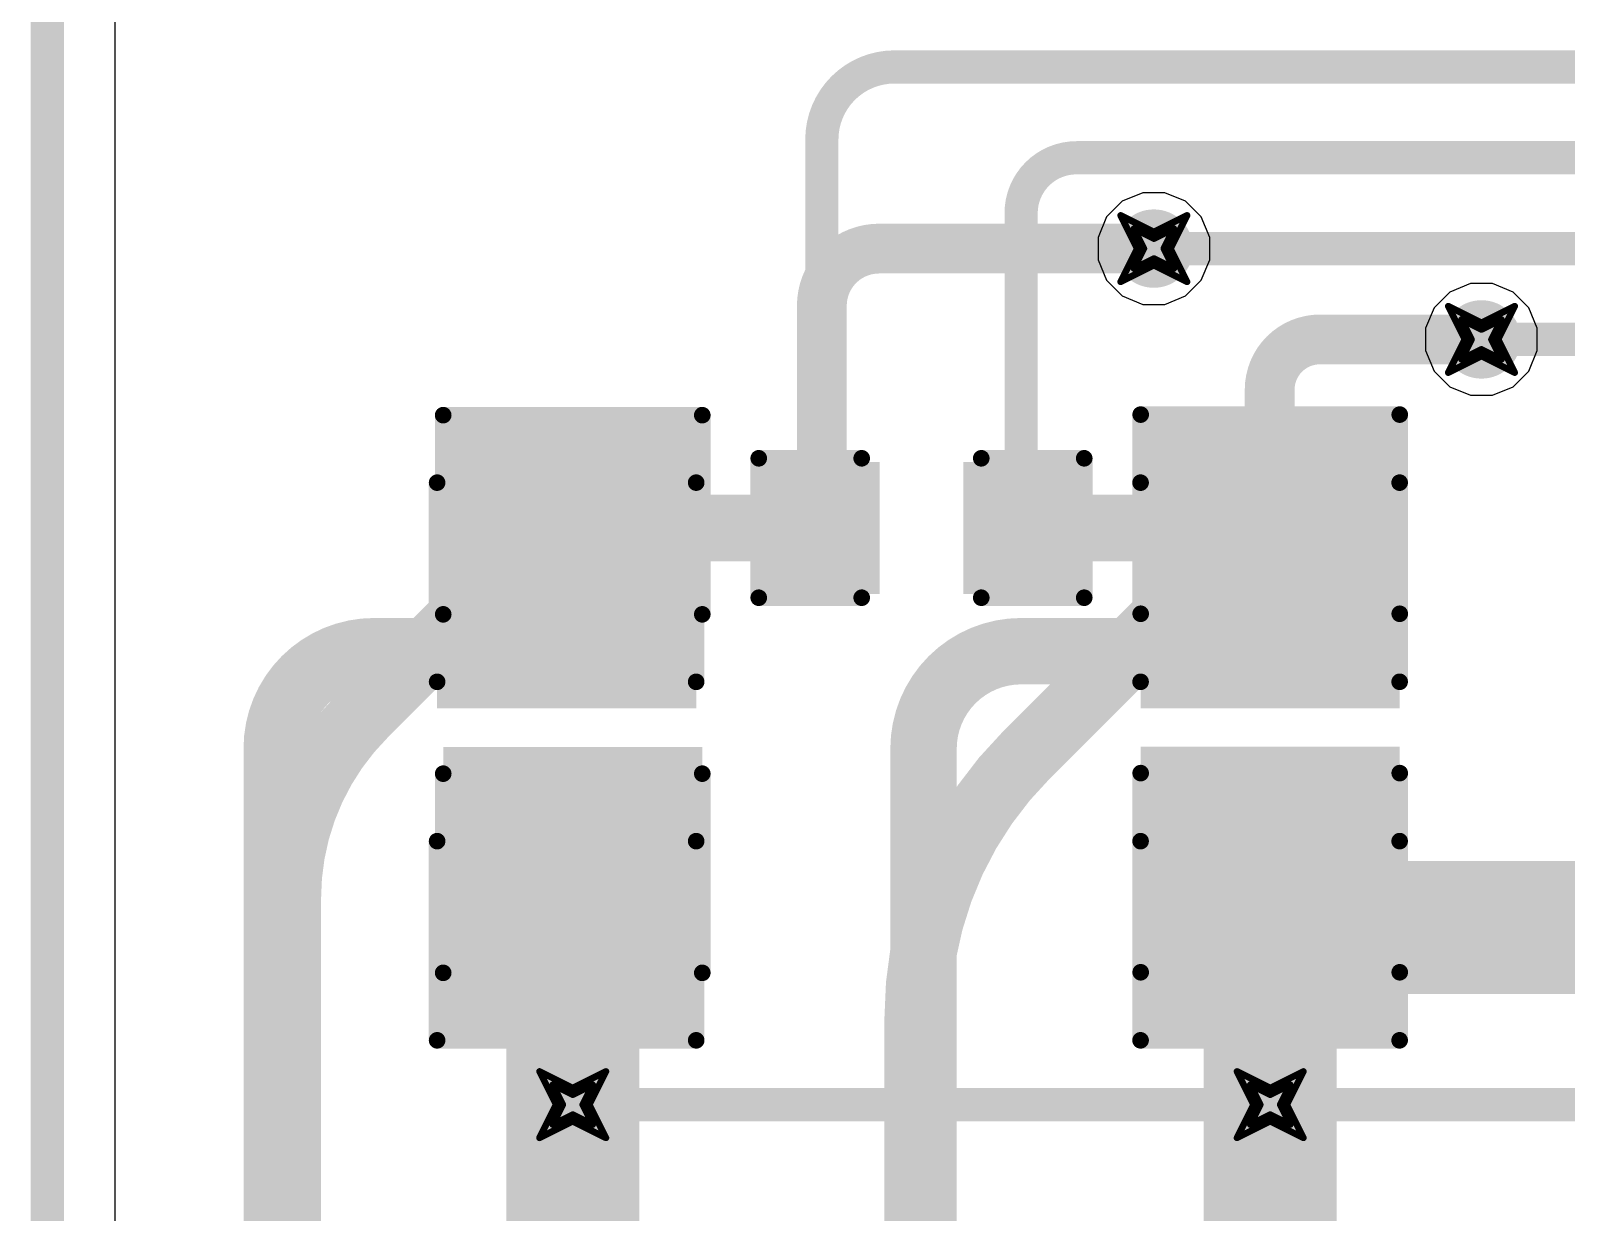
# Model space of a CAD drawing. Header units: inches. Extents: x -2 to 5376, y -4 to 5426.
# Drawn here: x -1.7 to 10.05, y 33.72 to 42.76 of the extents above; entities that cross this region are included whole.
import ezdxf

# ---------------------------------------------------------------- set-up
doc = ezdxf.new("R2010")
doc.units = ezdxf.units.IN
for name, color, linetype in [('Board Outline', 216, 'Continuous'), ('Bottom Layer', 5, 'Continuous'), ('Bottom Overlay', 54, 'Continuous'), ('Bottom Paste', 16, 'Continuous'), ('Bottom Solder', 6, 'Continuous'), ('Drill Drawing', 1, 'Continuous'), ('Layer 1', 16, 'Continuous'), ('Layer 2', 76, 'Continuous'), ('Top Layer', 1, 'Continuous'), ('Top Overlay', 2, 'Continuous'), ('Top Paste', 8, 'Continuous'), ('Top Solder', 216, 'Continuous'), ('Via Holes', 16, 'Continuous')]:
    doc.layers.add(name, color=color, linetype=linetype)

# ---------------------------------------------------------------- blocks, each defined once
blk = doc.blocks.new('C___1206_316')
at = {"layer": 'Top Layer'}
for points in [[(-2.03199746, 0.889), (-0.50799746, 0.889), (-0.50799746, -0.889), (-2.03199746, -0.889)], [(0.50799746, 0.889), (2.03199746, 0.889), (2.03199746, -0.889), (0.50799746, -0.889)]]:
    blk.add_hatch(color=1, dxfattribs=at).paths.add_polyline_path(points)
at = {"layer": 'Top Paste'}
for points in [[(-2.03199746, 0.889), (-0.50799746, 0.889), (-0.50799746, -0.889), (-2.03199746, -0.889)], [(0.50799746, 0.889), (2.03199746, 0.889), (2.03199746, -0.889), (0.50799746, -0.889)]]:
    blk.add_hatch(color=8, dxfattribs=at).paths.add_polyline_path(points)
at = {"layer": 'Top Solder'}
for points in [[(-2.13359746, 0.9905999999999999), (-0.40639746, 0.9905999999999999), (-0.40639746, -0.9905999999999999), (-2.13359746, -0.9905999999999999)], [(0.40639746, 0.9905999999999999), (2.13359746, 0.9905999999999999), (2.13359746, -0.9905999999999999), (0.40639746, -0.9905999999999999)]]:
    blk.add_hatch(color=216, dxfattribs=at).paths.add_polyline_path(points)
at = {"layer": 'Top Overlay', "const_width": 0.127}
for points in [[(-2.1336, 0.9905999999999999), (-2.1336, -0.9905999999999999)], [(-2.1336, 0.9905999999999999), (-0.6096, 0.9905999999999999)], [(0.6096, 0.9905999999999999), (2.1336, 0.9905999999999999)], [(2.1336, 0.9905999999999999), (2.1336, -0.9905999999999999)], [(-2.1336, -0.9905999999999999), (-0.6096, -0.9905999999999999)], [(0.6096, -0.9905999999999999), (2.1336, -0.9905999999999999)]]:
    blk.add_lwpolyline(points, dxfattribs=at)
at = {"layer": 'Top Overlay', "const_width": 0.0635}
for points in [[(-2.16535, 0.9905999999999999, 1), (-2.10185, 0.9905999999999999, 1)], [(-2.16535, 0.9905999999999999, 1), (-2.10185, 0.9905999999999999, 1)], [(-0.64135, 0.9905999999999999, 1), (-0.57785, 0.9905999999999999, 1)], [(0.57785, 0.9905999999999999, 1), (0.64135, 0.9905999999999999, 1)], [(2.10185, 0.9905999999999999, 1), (2.16535, 0.9905999999999999, 1)], [(2.10185, 0.9905999999999999, 1), (2.16535, 0.9905999999999999, 1)], [(-2.16535, -0.9905999999999999, 1), (-2.10185, -0.9905999999999999, 1)], [(-2.16535, -0.9905999999999999, 1), (-2.10185, -0.9905999999999999, 1)], [(-0.64135, -0.9905999999999999, 1), (-0.57785, -0.9905999999999999, 1)], [(0.57785, -0.9905999999999999, 1), (0.64135, -0.9905999999999999, 1)], [(2.10185, -0.9905999999999999, 1), (2.16535, -0.9905999999999999, 1)], [(2.10185, -0.9905999999999999, 1), (2.16535, -0.9905999999999999, 1)]]:
    blk.add_lwpolyline(points, format="xyb", close=True, dxfattribs=at)
blk = doc.blocks.new('C___1206_317')
at = {"layer": 'Top Layer'}
for points in [[(-2.03200254, 0.889), (-0.50800254, 0.889), (-0.50800254, -0.889), (-2.03200254, -0.889)], [(0.50799746, 0.889), (2.03199746, 0.889), (2.03199746, -0.889), (0.50799746, -0.889)]]:
    blk.add_hatch(color=1, dxfattribs=at).paths.add_polyline_path(points)
at = {"layer": 'Top Paste'}
for points in [[(-2.03200254, 0.889), (-0.50800254, 0.889), (-0.50800254, -0.889), (-2.03200254, -0.889)], [(0.50799746, 0.889), (2.03199746, 0.889), (2.03199746, -0.889), (0.50799746, -0.889)]]:
    blk.add_hatch(color=8, dxfattribs=at).paths.add_polyline_path(points)
at = {"layer": 'Top Solder'}
for points in [[(-2.13360254, 0.9905999999999999), (-0.40640254, 0.9905999999999999), (-0.40640254, -0.9905999999999999), (-2.13360254, -0.9905999999999999)], [(0.40639746, 0.9905999999999999), (2.13359746, 0.9905999999999999), (2.13359746, -0.9905999999999999), (0.40639746, -0.9905999999999999)]]:
    blk.add_hatch(color=216, dxfattribs=at).paths.add_polyline_path(points)
at = {"layer": 'Top Overlay', "const_width": 0.127}
for points in [[(-0.6096050799999999, 0.9906050799999999), (-2.1336, 0.99060254)], [(-2.1336, 0.99060254), (-2.1336, -0.9906050799999999)], [(2.13359746, 0.9906050799999999), (0.60959746, 0.99060254)], [(2.13359746, 0.9906050799999999), (2.13359746, -0.99060254)], [(-0.6096050799999999, -0.99060254), (-2.1336, -0.9906050799999999)], [(0.60959746, -0.99060254), (2.13359746, -0.99060254)]]:
    blk.add_lwpolyline(points, dxfattribs=at)
at = {"layer": 'Top Overlay', "const_width": 0.0635}
for points in [[(-2.16535, 0.99060254, 1), (-2.10185, 0.99060254, 1)], [(-2.16535, 0.99060254, 1), (-2.10185, 0.99060254, 1)], [(-0.64135508, 0.9906050799999999, 1), (-0.57785508, 0.9906050799999999, 1)], [(0.57784746, 0.99060254, 1), (0.64134746, 0.99060254, 1)], [(2.10184746, 0.9906050799999999, 1), (2.16534746, 0.9906050799999999, 1)], [(2.10184746, 0.9906050799999999, 1), (2.16534746, 0.9906050799999999, 1)], [(-2.16535, -0.9906050799999999, 1), (-2.10185, -0.9906050799999999, 1)], [(-2.16535, -0.9906050799999999, 1), (-2.10185, -0.9906050799999999, 1)], [(-0.64135508, -0.99060254, 1), (-0.57785508, -0.99060254, 1)], [(0.57784746, -0.99060254, 1), (0.64134746, -0.99060254, 1)], [(2.10184746, -0.99060254, 1), (2.16534746, -0.99060254, 1)], [(2.10184746, -0.99060254, 1), (2.16534746, -0.99060254, 1)]]:
    blk.add_lwpolyline(points, format="xyb", close=True, dxfattribs=at)
blk = doc.blocks.new('C___0603_318')
at = {"layer": 'Top Layer'}
for points in [[(-0.3809999999999999, 0.4445), (-0.3809999999999999, -0.4445), (-1.143, -0.4445), (-1.143, 0.4445)], [(1.143, 0.4445), (1.143, -0.4445), (0.3809999999999999, -0.4445), (0.3809999999999999, 0.4445)]]:
    blk.add_hatch(color=1, dxfattribs=at).paths.add_polyline_path(points)
at = {"layer": 'Top Paste'}
for points in [[(-0.3809999999999999, 0.4445), (-0.3809999999999999, -0.4445), (-1.143, -0.4445), (-1.143, 0.4445)], [(1.143, 0.4445), (1.143, -0.4445), (0.3809999999999999, -0.4445), (0.3809999999999999, 0.4445)]]:
    blk.add_hatch(color=8, dxfattribs=at).paths.add_polyline_path(points)
at = {"layer": 'Top Solder'}
for points in [[(-0.3210001199999999, 0.50449988), (-0.3210001199999999, -0.50449988), (-1.20299988, -0.50449988), (-1.20299988, 0.50449988)], [(1.20299988, 0.50449988), (1.20299988, -0.50449988), (0.3210001199999999, -0.50449988), (0.3210001199999999, 0.50449988)]]:
    blk.add_hatch(color=216, dxfattribs=at).paths.add_polyline_path(points)
at = {"layer": 'Top Overlay', "const_width": 0.127}
for points in [[(-0.45720254, 0.5333974599999999), (-1.24460254, 0.5333974599999999)], [(-1.24460254, 0.5333974599999999), (-1.24460254, -0.53339492)], [(1.2446, 0.5334), (0.4571999999999999, 0.5334)], [(1.2446, 0.5334), (1.2446, -0.5333974599999999)], [(-0.45720254, -0.53339492), (-1.24460254, -0.53339492)], [(1.2446, -0.5333974599999999), (0.4571999999999999, -0.5333974599999999)]]:
    blk.add_lwpolyline(points, dxfattribs=at)
at = {"layer": 'Top Overlay', "const_width": 0.0635}
for points in [[(-1.27635254, 0.5333974599999999, 1), (-1.21285254, 0.5333974599999999, 1)], [(-1.27635254, 0.5333974599999999, 1), (-1.21285254, 0.5333974599999999, 1)], [(-0.4889525399999999, 0.5333974599999999, 1), (-0.42545254, 0.5333974599999999, 1)], [(0.42545, 0.5334, 1), (0.4889499999999999, 0.5334, 1)], [(1.21285, 0.5334, 1), (1.27635, 0.5334, 1)], [(1.21285, 0.5334, 1), (1.27635, 0.5334, 1)], [(-1.27635254, -0.53339492, 1), (-1.21285254, -0.53339492, 1)], [(-1.27635254, -0.53339492, 1), (-1.21285254, -0.53339492, 1)], [(-0.4889525399999999, -0.53339492, 1), (-0.42545254, -0.53339492, 1)], [(0.42545, -0.5333974599999999, 1), (0.4889499999999999, -0.5333974599999999, 1)], [(1.21285, -0.5333974599999999, 1), (1.27635, -0.5333974599999999, 1)], [(1.21285, -0.5333974599999999, 1), (1.27635, -0.5333974599999999, 1)]]:
    blk.add_lwpolyline(points, format="xyb", close=True, dxfattribs=at)
blk = doc.blocks.new('C___1206_B_319')
at = {"layer": 'Bottom Layer'}
for points in [[(-2.03200254, 0.889), (-0.50800254, 0.889), (-0.50800254, -0.889), (-2.03200254, -0.889)], [(0.50799746, 0.889), (2.03199746, 0.889), (2.03199746, -0.889), (0.50799746, -0.889)]]:
    blk.add_hatch(color=5, dxfattribs=at).paths.add_polyline_path(points)
at = {"layer": 'Bottom Paste'}
for points in [[(-2.03200254, 0.889), (-0.50800254, 0.889), (-0.50800254, -0.889), (-2.03200254, -0.889)], [(0.50799746, 0.889), (2.03199746, 0.889), (2.03199746, -0.889), (0.50799746, -0.889)]]:
    blk.add_hatch(color=16, dxfattribs=at).paths.add_polyline_path(points)
at = {"layer": 'Bottom Solder'}
for points in [[(-2.13360254, 0.9905999999999999), (-0.40640254, 0.9905999999999999), (-0.40640254, -0.9905999999999999), (-2.13360254, -0.9905999999999999)], [(0.40639746, 0.9905999999999999), (2.13359746, 0.9905999999999999), (2.13359746, -0.9905999999999999), (0.40639746, -0.9905999999999999)]]:
    blk.add_hatch(color=6, dxfattribs=at).paths.add_polyline_path(points)
at = {"layer": 'Bottom Overlay', "const_width": 0.127}
for points in [[(-2.1336, 0.99060254), (-0.6096050799999999, 0.99060254)], [(-2.1336, 0.99060254), (-2.1336, -0.99060254)], [(0.60959746, 0.99060254), (2.13359746, 0.9905999999999999)], [(2.13359746, 0.9905999999999999), (2.13359746, -0.9905999999999999)], [(-2.1336, -0.99060254), (-0.6096025399999999, -0.99060254)], [(0.60959746, -0.9905999999999999), (2.13359746, -0.9905999999999999)]]:
    blk.add_lwpolyline(points, dxfattribs=at)
at = {"layer": 'Bottom Overlay', "const_width": 0.0635}
for points in [[(-2.16535, 0.99060254, 1), (-2.10185, 0.99060254, 1)], [(-2.16535, 0.99060254, 1), (-2.10185, 0.99060254, 1)], [(-0.64135508, 0.99060254, 1), (-0.57785508, 0.99060254, 1)], [(0.57784746, 0.99060254, 1), (0.64134746, 0.99060254, 1)], [(2.10184746, 0.9905999999999999, 1), (2.16534746, 0.9905999999999999, 1)], [(2.10184746, 0.9905999999999999, 1), (2.16534746, 0.9905999999999999, 1)], [(-2.16535, -0.99060254, 1), (-2.10185, -0.99060254, 1)], [(-2.16535, -0.99060254, 1), (-2.10185, -0.99060254, 1)], [(-0.64135254, -0.99060254, 1), (-0.57785254, -0.99060254, 1)], [(0.57784746, -0.9905999999999999, 1), (0.64134746, -0.9905999999999999, 1)], [(2.10184746, -0.9905999999999999, 1), (2.16534746, -0.9905999999999999, 1)], [(2.10184746, -0.9905999999999999, 1), (2.16534746, -0.9905999999999999, 1)]]:
    blk.add_lwpolyline(points, format="xyb", close=True, dxfattribs=at)
blk = doc.blocks.new('C___1206_B_320')
at = {"layer": 'Bottom Layer'}
for points in [[(-2.03199746, 0.889), (-0.50799746, 0.889), (-0.50799746, -0.889), (-2.03199746, -0.889)], [(0.50799746, 0.889), (2.03199746, 0.889), (2.03199746, -0.889), (0.50799746, -0.889)]]:
    blk.add_hatch(color=5, dxfattribs=at).paths.add_polyline_path(points)
at = {"layer": 'Bottom Paste'}
for points in [[(-2.03199746, 0.889), (-0.50799746, 0.889), (-0.50799746, -0.889), (-2.03199746, -0.889)], [(0.50799746, 0.889), (2.03199746, 0.889), (2.03199746, -0.889), (0.50799746, -0.889)]]:
    blk.add_hatch(color=16, dxfattribs=at).paths.add_polyline_path(points)
at = {"layer": 'Bottom Solder'}
for points in [[(-2.13359746, 0.9905999999999999), (-0.40639746, 0.9905999999999999), (-0.40639746, -0.9905999999999999), (-2.13359746, -0.9905999999999999)], [(0.40639746, 0.9905999999999999), (2.13359746, 0.9905999999999999), (2.13359746, -0.9905999999999999), (0.40639746, -0.9905999999999999)]]:
    blk.add_hatch(color=6, dxfattribs=at).paths.add_polyline_path(points)
at = {"layer": 'Bottom Overlay', "const_width": 0.127}
for points in [[(-2.13359746, 0.99060254), (-2.13359746, -0.99060254)], [(-2.13359746, 0.99060254), (-0.6096050799999999, 0.99060254)], [(0.60959746, 0.99060254), (2.13359746, 0.99060254)], [(2.13359746, 0.99060254), (2.13359746, -0.99060254)], [(-2.13359746, -0.99060254), (-0.6096050799999999, -0.99060254)], [(0.60959746, -0.99060254), (2.13359746, -0.99060254)]]:
    blk.add_lwpolyline(points, dxfattribs=at)
at = {"layer": 'Bottom Overlay', "const_width": 0.0635}
for points in [[(-2.16534746, 0.99060254, 1), (-2.10184746, 0.99060254, 1)], [(-2.16534746, 0.99060254, 1), (-2.10184746, 0.99060254, 1)], [(-0.64135508, 0.99060254, 1), (-0.57785508, 0.99060254, 1)], [(0.57784746, 0.99060254, 1), (0.64134746, 0.99060254, 1)], [(2.10184746, 0.99060254, 1), (2.16534746, 0.99060254, 1)], [(2.10184746, 0.99060254, 1), (2.16534746, 0.99060254, 1)], [(-2.16534746, -0.99060254, 1), (-2.10184746, -0.99060254, 1)], [(-2.16534746, -0.99060254, 1), (-2.10184746, -0.99060254, 1)], [(-0.64135508, -0.99060254, 1), (-0.57785508, -0.99060254, 1)], [(0.57784746, -0.99060254, 1), (0.64134746, -0.99060254, 1)], [(2.10184746, -0.99060254, 1), (2.16534746, -0.99060254, 1)], [(2.10184746, -0.99060254, 1), (2.16534746, -0.99060254, 1)]]:
    blk.add_lwpolyline(points, format="xyb", close=True, dxfattribs=at)
blk = doc.blocks.new('C___0603_B_321')
at = {"layer": 'Bottom Layer'}
for points in [[(-1.143, -0.4445), (-1.143, 0.4445), (-0.3809999999999999, 0.4445), (-0.3809999999999999, -0.4445)], [(0.3809999999999999, -0.4445), (0.3809999999999999, 0.4445), (1.143, 0.4445), (1.143, -0.4445)]]:
    blk.add_hatch(color=5, dxfattribs=at).paths.add_polyline_path(points)
at = {"layer": 'Bottom Paste'}
for points in [[(-1.143, -0.4445), (-1.143, 0.4445), (-0.3809999999999999, 0.4445), (-0.3809999999999999, -0.4445)], [(0.3809999999999999, -0.4445), (0.3809999999999999, 0.4445), (1.143, 0.4445), (1.143, -0.4445)]]:
    blk.add_hatch(color=16, dxfattribs=at).paths.add_polyline_path(points)
at = {"layer": 'Bottom Solder'}
for points in [[(-1.20299988, -0.50449988), (-1.20299988, 0.50449988), (-0.3210001199999999, 0.50449988), (-0.3210001199999999, -0.50449988)], [(0.3210001199999999, -0.50449988), (0.3210001199999999, 0.50449988), (1.20299988, 0.50449988), (1.20299988, -0.50449988)]]:
    blk.add_hatch(color=6, dxfattribs=at).paths.add_polyline_path(points)
at = {"layer": 'Bottom Overlay', "const_width": 0.127}
for points in [[(-1.2446, 0.5333974599999999), (-1.2446, -0.5334)], [(-0.4571999999999999, 0.5333974599999999), (-1.2446, 0.5333974599999999)], [(1.2446, 0.5333974599999999), (0.4571999999999999, 0.5333974599999999)], [(1.2446, 0.5333974599999999), (1.2446, -0.5334)], [(-0.4571999999999999, -0.5334), (-1.2446, -0.5334)], [(1.2446, -0.5334), (0.4571999999999999, -0.5334)]]:
    blk.add_lwpolyline(points, dxfattribs=at)
at = {"layer": 'Bottom Overlay', "const_width": 0.0635}
for points in [[(-1.27635, 0.5333974599999999, 1), (-1.21285, 0.5333974599999999, 1)], [(-1.27635, 0.5333974599999999, 1), (-1.21285, 0.5333974599999999, 1)], [(-0.4889499999999999, 0.5333974599999999, 1), (-0.42545, 0.5333974599999999, 1)], [(0.42545, 0.5333974599999999, 1), (0.4889499999999999, 0.5333974599999999, 1)], [(1.21285, 0.5333974599999999, 1), (1.27635, 0.5333974599999999, 1)], [(1.21285, 0.5333974599999999, 1), (1.27635, 0.5333974599999999, 1)], [(-1.27635, -0.5334, 1), (-1.21285, -0.5334, 1)], [(-1.27635, -0.5334, 1), (-1.21285, -0.5334, 1)], [(-0.4889499999999999, -0.5334, 1), (-0.42545, -0.5334, 1)], [(0.42545, -0.5334, 1), (0.4889499999999999, -0.5334, 1)], [(1.21285, -0.5334, 1), (1.27635, -0.5334, 1)], [(1.21285, -0.5334, 1), (1.27635, -0.5334, 1)]]:
    blk.add_lwpolyline(points, format="xyb", close=True, dxfattribs=at)

msp = doc.modelspace()

# ---------------------------------------------------------------- hatches: boundary and pattern name
at = {"layer": 'Bottom Layer'}
h = msp.add_hatch(color=5, dxfattribs=at)
edge = h.paths.add_edge_path()
edge.add_arc((6.8924678, 41.0944314), 0.2999994, 0, 360)
h = msp.add_hatch(color=5, dxfattribs=at)
edge = h.paths.add_edge_path()
edge.add_arc((9.398, 40.39939596), 0.2999994, 0, 360)
h = msp.add_hatch(color=5, dxfattribs=at)
edge = h.paths.add_edge_path()
edge.add_arc((2.44826028, 34.544), 0.2999994, 0, 360)
h = msp.add_hatch(color=5, dxfattribs=at)
edge = h.paths.add_edge_path()
edge.add_arc((7.782260279999999, 34.544), 0.2999994, 0, 360)
at = {"layer": 'Layer 1'}
h = msp.add_hatch(color=16, dxfattribs=at)
edge = h.paths.add_edge_path()
edge.add_arc((6.8924678, 41.0944314), 0.2999994, 0, 360)
h = msp.add_hatch(color=16, dxfattribs=at)
edge = h.paths.add_edge_path()
edge.add_arc((9.398, 40.39939596), 0.2999994, 0, 360)
h = msp.add_hatch(color=16, dxfattribs=at)
edge = h.paths.add_edge_path()
edge.add_arc((2.44826028, 34.544), 0.2999994, 0, 360)
h = msp.add_hatch(color=16, dxfattribs=at)
edge = h.paths.add_edge_path()
edge.add_arc((7.782260279999999, 34.544), 0.2999994, 0, 360)
at = {"layer": 'Layer 2'}
h = msp.add_hatch(color=76, dxfattribs=at)
edge = h.paths.add_edge_path()
edge.add_arc((6.8924678, 41.0944314), 0.2999994, 0, 360)
h = msp.add_hatch(color=76, dxfattribs=at)
edge = h.paths.add_edge_path()
edge.add_arc((9.398, 40.39939596), 0.2999994, 0, 360)
h = msp.add_hatch(color=76, dxfattribs=at)
edge = h.paths.add_edge_path()
edge.add_arc((2.44826028, 34.544), 0.2999994, 0, 360)
h = msp.add_hatch(color=76, dxfattribs=at)
edge = h.paths.add_edge_path()
edge.add_arc((7.782260279999999, 34.544), 0.2999994, 0, 360)
at = {"layer": 'Top Layer'}
h = msp.add_hatch(color=1, dxfattribs=at)
edge = h.paths.add_edge_path()
edge.add_arc((6.8924678, 41.0944314), 0.2999994, 0, 360)
h = msp.add_hatch(color=1, dxfattribs=at)
edge = h.paths.add_edge_path()
edge.add_arc((9.398, 40.39939596), 0.2999994, 0, 360)
h = msp.add_hatch(color=1, dxfattribs=at)
edge = h.paths.add_edge_path()
edge.add_arc((2.44826028, 34.544), 0.2999994, 0, 360)
h = msp.add_hatch(color=1, dxfattribs=at)
edge = h.paths.add_edge_path()
edge.add_arc((7.782260279999999, 34.544), 0.2999994, 0, 360)
at = {"layer": 'Via Holes'}
h = msp.add_hatch(color=7, dxfattribs=at)
edge = h.paths.add_edge_path()
edge.add_arc((6.8924678, 41.0944314), 0.1499997, 0, 360)
h = msp.add_hatch(color=7, dxfattribs=at)
edge = h.paths.add_edge_path()
edge.add_arc((9.398, 40.39939596), 0.1499997, 0, 360)
h = msp.add_hatch(color=7, dxfattribs=at)
edge = h.paths.add_edge_path()
edge.add_arc((2.44826028, 34.544), 0.1499997, 0, 360)
h = msp.add_hatch(color=7, dxfattribs=at)
edge = h.paths.add_edge_path()
edge.add_arc((7.782260279999999, 34.544), 0.1499997, 0, 360)

# ---------------------------------------------------------------- linework, layer by layer
at = {"layer": 'Board Outline', "const_width": 0.254}
msp.add_lwpolyline([(-1.5699867, -0.44282614), (-1.5699867, 93.46117452)], dxfattribs=at)
at = {"layer": 'Bottom Layer'}
for points, const_width in [([(4.3532806, 41.92861311999999, -0.4142135623730951), (4.90917992, 42.48451244)], 0.254), ([(5.8772806, 41.36604376, -0.4142135623730951), (6.30070368, 41.78946684)], 0.254), ([(7.75710158, 38.95640418, -0.0163610303476911), (7.7814678, 38.95720174)], 0.254), ([(7.51797328, 38.84806048, -0.0001323981136159), (7.51811298, 38.84819764)], 0.254), ([(2.40165382, 38.43990025999999, -0.4142135623730951), (1.97569074, 38.01393718)], 0.254), ([(7.7814678, 38.43989772, -0.4142135623730951), (7.355507259999999, 38.01393718)], 0.254), ([(0.18448528, 37.26998896, -0.4142135623730951), (0.9284335, 38.01393718)], 0.508), ([(5.13094732, 37.2676039, -0.4142135623730951), (5.8772806, 38.01393718)], 0.508)]:
    msp.add_lwpolyline(points, format="xyb", dxfattribs=dict(at, const_width=const_width))
for points, const_width in [([(4.845679919999999, 42.48451244, 1), (4.97267992, 42.48451244, 1)], 0.127), ([(4.845679919999999, 42.48450228, 1), (4.97267992, 42.48450228, 1)], 0.127), ([(4.2897806, 41.92861311999999, 1), (4.416780599999999, 41.92861311999999, 1)], 0.127), ([(4.2897806, 41.92861311999999, 1), (4.416780599999999, 41.92861311999999, 1)], 0.127), ([(6.237203679999999, 41.78946684, 1), (6.364203679999999, 41.78946684, 1)], 0.127), ([(6.237203679999999, 41.78946684, 1), (6.364203679999999, 41.78946684, 1)], 0.127), ([(5.8137806, 41.36604376, 1), (5.9407806, 41.36604376, 1)], 0.127), ([(5.8137806, 41.36604376, 1), (5.9407806, 41.36604376, 1)], 0.127), ([(6.8289678, 41.09442885999999, 1), (6.9559678, 41.09442885999999, 1)], 0.127), ([(9.334499999999998, 40.39939596, 1), (9.4615, 40.39939596, 1)], 0.127), ([(2.27465382, 38.95620098, 1), (2.52865382, 38.95620098, 1)], 0.254), ([(4.226077399999999, 38.95620098, 1), (4.4800774, 38.95620098, 1)], 0.254), ([(5.7502806, 38.95640418, 1), (6.0042806, 38.95640418, 1)], 0.254), ([(7.630101579999999, 38.95640418, 1), (7.884101579999999, 38.95640418, 1)], 0.254), ([(2.33815382, 38.95620098, 1), (2.46515382, 38.95620098, 1)], 0.127), ([(4.2895774, 38.95620098, 1), (4.4165774, 38.95620098, 1)], 0.127), ([(4.2897806, 38.95640418, 1), (4.416780599999999, 38.95640418, 1)], 0.127), ([(4.2897806, 38.95640418, 1), (4.416780599999999, 38.95640418, 1)], 0.127), ([(5.8137806, 38.95640418, 1), (5.9407806, 38.95640418, 1)], 0.127), ([(7.693601579999999, 38.95640418, 1), (7.820601579999999, 38.95640418, 1)], 0.127), ([(7.717967799999999, 38.95720174, 1), (7.844967799999999, 38.95720174, 1)], 0.127), ([(7.382139159999999, 38.77572382, 1), (7.509139159999999, 38.77572382, 1)], 0.127), ([(7.454473279999999, 38.84806048, 1), (7.58147328, 38.84806048, 1)], 0.127), ([(7.45447582, 38.84806048, 1), (7.58147582, 38.84806048, 1)], 0.127), ([(7.45447582, 38.84806048, 1), (7.58147582, 38.84806048, 1)], 0.127), ([(7.454612979999999, 38.84819764, 1), (7.581612979999999, 38.84819764, 1)], 0.127), ([(7.454612979999999, 38.84819764, 1), (7.581612979999999, 38.84819764, 1)], 0.127), ([(2.08000346, 38.69805062, 1), (2.20700346, 38.69805062, 1)], 0.127), ([(2.33815382, 38.43990025999999, 1), (2.46515382, 38.43990025999999, 1)], 0.127), ([(7.717967799999999, 38.43989772, 1), (7.844967799999999, 38.43989772, 1)], 0.127), ([(0.8014334999999999, 38.01393718, 1), (1.0554335, 38.01393718, 1)], 0.254), ([(0.8014334999999999, 38.01393718, 1), (1.0554335, 38.01393718, 1)], 0.254), ([(1.84869074, 38.01393718, 1), (2.10269074, 38.01393718, 1)], 0.254), ([(5.7502806, 38.01393718, 1), (6.0042806, 38.01393718, 1)], 0.254), ([(5.7502806, 38.01393718, 1), (6.0042806, 38.01393718, 1)], 0.254), ([(7.228507259999999, 38.01393718, 1), (7.482507259999999, 38.01393718, 1)], 0.254), ([(1.91219074, 38.01393718, 1), (2.03919074, 38.01393718, 1)], 0.127), ([(7.292007259999999, 38.01393718, 1), (7.419007259999999, 38.01393718, 1)], 0.127), ([(0.05748528, 37.26998896, 1), (0.31148528, 37.26998896, 1)], 0.254), ([(0.05748528, 37.26998896, 1), (0.31148528, 37.26998896, 1)], 0.254), ([(5.00394732, 37.2676039, 1), (5.25794732, 37.2676039, 1)], 0.254), ([(5.00394732, 37.2676039, 1), (5.25794732, 37.2676039, 1)], 0.254), ([(2.19426028, 35.89990026, 1), (2.70226028, 35.89990026, 1)], 0.508), ([(7.527467799999999, 35.89990279999999, 1), (8.0354678, 35.89990279999999, 1)], 0.508), ([(7.52826028, 35.89911032, 1), (8.03626028, 35.89911032, 1)], 0.508), ([(2.19426028, 34.544, 1), (2.70226028, 34.544, 1)], 0.508), ([(2.19426028, 34.544, 1), (2.70226028, 34.544, 1)], 0.508), ([(7.52826028, 34.544, 1), (8.03626028, 34.544, 1)], 0.508), ([(7.52826028, 34.544, 1), (8.03626028, 34.544, 1)], 0.508)]:
    msp.add_lwpolyline(points, format="xyb", close=True, dxfattribs=dict(at, const_width=const_width))
for points, const_width in [([(4.90917992, 42.48450228), (32.17441622, 42.48450228)], 0.254), ([(4.3532806, 38.95640418), (4.3532806, 41.92861311999999)], 0.254), ([(6.30070368, 41.78946684), (31.645606, 41.78946684)], 0.254), ([(5.8772806, 38.95640418), (5.8772806, 41.36604376)], 0.254), ([(6.8924678, 41.09442885999999), (31.03522622, 41.0944314)], 0.254), ([(9.398, 40.39939596), (30.49622552, 40.39939596)], 0.254), ([(2.40165382, 38.95620098), (4.3530774, 38.95620098)], 0.508), ([(5.8772806, 38.95640418), (7.75710158, 38.95640418)], 0.508), ([(2.14350346, 38.69805062), (2.40165382, 38.95620098)], 0.254), ([(4.3530774, 38.95620098), (4.3532806, 38.95640418)], 0.254), ([(7.445639159999999, 38.77572382), (7.517975819999999, 38.84806048)], 0.254), ([(7.517975819999999, 38.84806048), (7.51811298, 38.84819764)], 0.254), ([(0.9284335, 38.01393718), (1.97569074, 38.01393718)], 0.508), ([(5.8772806, 38.01393718), (7.355507259999999, 38.01393718)], 0.508), ([(0.18448528, 28.57803276), (0.18448528, 37.26998896)], 0.508), ([(5.13094732, 28.5348172), (5.13094732, 37.2676039)], 0.508), ([(2.44826028, 34.544), (2.44826028, 35.89990026)], 1.016), ([(7.7814678, 35.89990279999999), (12.11745608, 35.89990279999999)], 1.016), ([(7.782260279999999, 34.544), (7.782260279999999, 35.89911032)], 1.016), ([(2.44826028, 32.6630157), (2.44826028, 34.544)], 1.016), ([(7.782260279999999, 32.58744054), (7.782260279999999, 34.544)], 1.016)]:
    msp.add_lwpolyline(points, dxfattribs=dict(at, const_width=const_width))
at = {"layer": 'Drill Drawing', "const_width": 0.0508}
for points in [[(6.6384678, 41.3484314), (6.8924678, 41.2214314)], [(6.6384678, 41.3484314), (6.7654678, 41.0944314)], [(6.8924678, 41.2214314), (7.1464678, 41.3484314)], [(7.0194678, 41.0944314), (7.1464678, 41.3484314)], [(6.7400678, 41.2468314), (6.8924678, 41.1706314)], [(6.7400678, 41.2468314), (6.8162678, 41.0944314)], [(6.8924678, 41.1706314), (7.0448678, 41.2468314)], [(6.9686678, 41.0944314), (7.0448678, 41.2468314)], [(6.6384678, 40.8404314), (6.7654678, 41.0944314)], [(6.7400678, 40.9420314), (6.8162678, 41.0944314)], [(6.9686678, 41.0944314), (7.0448678, 40.9420314)], [(7.0194678, 41.0944314), (7.1464678, 40.8404314)], [(6.6384678, 40.8404314), (6.8924678, 40.9674314)], [(6.7400678, 40.9420314), (6.8924678, 41.0182314)], [(6.8924678, 41.0182314), (7.0448678, 40.9420314)], [(6.8924678, 40.9674314), (7.1464678, 40.8404314)], [(9.143999999999998, 40.65339596), (9.398, 40.52639596)], [(9.143999999999998, 40.65339596), (9.270999999999999, 40.39939596)], [(9.398, 40.52639596), (9.652, 40.65339596)], [(9.524999999999999, 40.39939596), (9.652, 40.65339596)], [(9.2456, 40.55179596), (9.398, 40.47559595999999)], [(9.2456, 40.55179596), (9.3218, 40.39939596)], [(9.398, 40.47559595999999), (9.5504, 40.55179596)], [(9.4742, 40.39939596), (9.5504, 40.55179596)], [(9.143999999999998, 40.14539596), (9.270999999999999, 40.39939596)], [(9.2456, 40.24699596), (9.3218, 40.39939596)], [(9.4742, 40.39939596), (9.5504, 40.24699596)], [(9.524999999999999, 40.39939596), (9.652, 40.14539596)], [(9.143999999999998, 40.14539596), (9.398, 40.27239596)], [(9.2456, 40.24699596), (9.398, 40.32319595999999)], [(9.398, 40.32319595999999), (9.5504, 40.24699596)], [(9.398, 40.27239596), (9.652, 40.14539596)], [(2.19426028, 34.798), (2.44826028, 34.671)], [(2.19426028, 34.798), (2.32126028, 34.544)], [(2.44826028, 34.671), (2.70226028, 34.798)], [(2.57526028, 34.544), (2.70226028, 34.798)], [(7.52826028, 34.798), (7.782260279999999, 34.671)], [(7.52826028, 34.798), (7.655260279999999, 34.544)], [(7.782260279999999, 34.671), (8.03626028, 34.798)], [(7.90926028, 34.544), (8.03626028, 34.798)], [(2.29586028, 34.6964), (2.44826028, 34.6202)], [(2.29586028, 34.6964), (2.37206028, 34.544)], [(2.44826028, 34.6202), (2.60066028, 34.6964)], [(2.52446028, 34.544), (2.60066028, 34.6964)], [(7.629860279999999, 34.6964), (7.782260279999999, 34.6202)], [(7.629860279999999, 34.6964), (7.706060279999999, 34.544)], [(7.782260279999999, 34.6202), (7.93466028, 34.6964)], [(7.858460279999999, 34.544), (7.93466028, 34.6964)], [(2.19426028, 34.29), (2.32126028, 34.544)], [(2.29586028, 34.3916), (2.37206028, 34.544)], [(2.52446028, 34.544), (2.60066028, 34.3916)], [(2.57526028, 34.544), (2.70226028, 34.29)], [(7.52826028, 34.29), (7.655260279999999, 34.544)], [(7.629860279999999, 34.3916), (7.706060279999999, 34.544)], [(7.858460279999999, 34.544), (7.93466028, 34.3916)], [(7.90926028, 34.544), (8.03626028, 34.29)], [(2.19426028, 34.29), (2.44826028, 34.41699999999999)], [(2.29586028, 34.3916), (2.44826028, 34.4678)], [(2.44826028, 34.4678), (2.60066028, 34.3916)], [(2.44826028, 34.41699999999999), (2.70226028, 34.29)], [(7.52826028, 34.29), (7.782260279999999, 34.41699999999999)], [(7.629860279999999, 34.3916), (7.782260279999999, 34.4678)], [(7.782260279999999, 34.4678), (7.93466028, 34.3916)], [(7.782260279999999, 34.41699999999999), (8.03626028, 34.29)]]:
    msp.add_lwpolyline(points, dxfattribs=at)
at = {"layer": 'Drill Drawing', "const_width": 0.0254}
for points in [[(6.6257678, 41.3484314, 1), (6.6511678, 41.3484314, 1)], [(6.6257678, 41.3484314, 1), (6.6511678, 41.3484314, 1)], [(7.1337678, 41.3484314, 1), (7.159167800000001, 41.3484314, 1)], [(7.1337678, 41.3484314, 1), (7.159167800000001, 41.3484314, 1)], [(6.7273678, 41.2468314, 1), (6.7527678, 41.2468314, 1)], [(6.7273678, 41.2468314, 1), (6.7527678, 41.2468314, 1)], [(6.8797678, 41.2214314, 1), (6.9051678, 41.2214314, 1)], [(6.8797678, 41.2214314, 1), (6.9051678, 41.2214314, 1)], [(7.0321678, 41.2468314, 1), (7.0575678, 41.2468314, 1)], [(7.0321678, 41.2468314, 1), (7.0575678, 41.2468314, 1)], [(6.7527678, 41.0944314, 1), (6.7781678, 41.0944314, 1)], [(6.7527678, 41.0944314, 1), (6.7781678, 41.0944314, 1)], [(6.8035678, 41.0944314, 1), (6.8289678, 41.0944314, 1)], [(6.8035678, 41.0944314, 1), (6.8289678, 41.0944314, 1)], [(6.8797678, 41.1706314, 1), (6.9051678, 41.1706314, 1)], [(6.8797678, 41.1706314, 1), (6.9051678, 41.1706314, 1)], [(6.9559678, 41.0944314, 1), (6.9813678, 41.0944314, 1)], [(6.9559678, 41.0944314, 1), (6.9813678, 41.0944314, 1)], [(7.0067678, 41.0944314, 1), (7.0321678, 41.0944314, 1)], [(7.0067678, 41.0944314, 1), (7.0321678, 41.0944314, 1)], [(6.8797678, 41.0182314, 1), (6.9051678, 41.0182314, 1)], [(6.8797678, 41.0182314, 1), (6.9051678, 41.0182314, 1)], [(6.8797678, 40.9674314, 1), (6.9051678, 40.9674314, 1)], [(6.8797678, 40.9674314, 1), (6.9051678, 40.9674314, 1)], [(6.7273678, 40.9420314, 1), (6.7527678, 40.9420314, 1)], [(6.7273678, 40.9420314, 1), (6.7527678, 40.9420314, 1)], [(7.0321678, 40.9420314, 1), (7.0575678, 40.9420314, 1)], [(7.0321678, 40.9420314, 1), (7.0575678, 40.9420314, 1)], [(6.6257678, 40.8404314, 1), (6.6511678, 40.8404314, 1)], [(6.6257678, 40.8404314, 1), (6.6511678, 40.8404314, 1)], [(7.1337678, 40.8404314, 1), (7.159167800000001, 40.8404314, 1)], [(7.1337678, 40.8404314, 1), (7.159167800000001, 40.8404314, 1)], [(9.1313, 40.65339596, 1), (9.156699999999999, 40.65339596, 1)], [(9.1313, 40.65339596, 1), (9.156699999999999, 40.65339596, 1)], [(9.6393, 40.65339596, 1), (9.6647, 40.65339596, 1)], [(9.6393, 40.65339596, 1), (9.6647, 40.65339596, 1)], [(9.232899999999999, 40.55179596, 1), (9.258299999999998, 40.55179596, 1)], [(9.232899999999999, 40.55179596, 1), (9.258299999999998, 40.55179596, 1)], [(9.385299999999999, 40.52639596, 1), (9.410699999999999, 40.52639596, 1)], [(9.385299999999999, 40.52639596, 1), (9.410699999999999, 40.52639596, 1)], [(9.5377, 40.55179596, 1), (9.5631, 40.55179596, 1)], [(9.5377, 40.55179596, 1), (9.5631, 40.55179596, 1)], [(9.258299999999998, 40.39939596, 1), (9.2837, 40.39939596, 1)], [(9.258299999999998, 40.39939596, 1), (9.2837, 40.39939596, 1)], [(9.309099999999999, 40.39939596, 1), (9.334499999999998, 40.39939596, 1)], [(9.309099999999999, 40.39939596, 1), (9.334499999999998, 40.39939596, 1)], [(9.385299999999999, 40.47559595999999, 1), (9.410699999999999, 40.47559595999999, 1)], [(9.385299999999999, 40.47559595999999, 1), (9.410699999999999, 40.47559595999999, 1)], [(9.4615, 40.39939596, 1), (9.486899999999999, 40.39939596, 1)], [(9.4615, 40.39939596, 1), (9.486899999999999, 40.39939596, 1)], [(9.5123, 40.39939596, 1), (9.5377, 40.39939596, 1)], [(9.5123, 40.39939596, 1), (9.5377, 40.39939596, 1)], [(9.385299999999999, 40.32319595999999, 1), (9.410699999999999, 40.32319595999999, 1)], [(9.385299999999999, 40.32319595999999, 1), (9.410699999999999, 40.32319595999999, 1)], [(9.385299999999999, 40.27239596, 1), (9.410699999999999, 40.27239596, 1)], [(9.385299999999999, 40.27239596, 1), (9.410699999999999, 40.27239596, 1)], [(9.1313, 40.14539596, 1), (9.156699999999999, 40.14539596, 1)], [(9.1313, 40.14539596, 1), (9.156699999999999, 40.14539596, 1)], [(9.232899999999999, 40.24699596, 1), (9.258299999999998, 40.24699596, 1)], [(9.232899999999999, 40.24699596, 1), (9.258299999999998, 40.24699596, 1)], [(9.5377, 40.24699596, 1), (9.5631, 40.24699596, 1)], [(9.5377, 40.24699596, 1), (9.5631, 40.24699596, 1)], [(9.6393, 40.14539596, 1), (9.6647, 40.14539596, 1)], [(9.6393, 40.14539596, 1), (9.6647, 40.14539596, 1)], [(2.18156028, 34.798, 1), (2.20696028, 34.798, 1)], [(2.18156028, 34.798, 1), (2.20696028, 34.798, 1)], [(2.68956028, 34.798, 1), (2.71496028, 34.798, 1)], [(2.68956028, 34.798, 1), (2.71496028, 34.798, 1)], [(7.515560279999999, 34.798, 1), (7.540960279999999, 34.798, 1)], [(7.515560279999999, 34.798, 1), (7.540960279999999, 34.798, 1)], [(8.02356028, 34.798, 1), (8.04896028, 34.798, 1)], [(8.02356028, 34.798, 1), (8.04896028, 34.798, 1)], [(2.28316028, 34.6964, 1), (2.30856028, 34.6964, 1)], [(2.28316028, 34.6964, 1), (2.30856028, 34.6964, 1)], [(2.43556028, 34.671, 1), (2.46096028, 34.671, 1)], [(2.43556028, 34.671, 1), (2.46096028, 34.671, 1)], [(2.43556028, 34.6202, 1), (2.46096028, 34.6202, 1)], [(2.43556028, 34.6202, 1), (2.46096028, 34.6202, 1)], [(2.58796028, 34.6964, 1), (2.61336028, 34.6964, 1)], [(2.58796028, 34.6964, 1), (2.61336028, 34.6964, 1)], [(7.617160279999999, 34.6964, 1), (7.64256028, 34.6964, 1)], [(7.617160279999999, 34.6964, 1), (7.64256028, 34.6964, 1)], [(7.769560279999999, 34.671, 1), (7.79496028, 34.671, 1)], [(7.769560279999999, 34.671, 1), (7.79496028, 34.671, 1)], [(7.769560279999999, 34.6202, 1), (7.79496028, 34.6202, 1)], [(7.769560279999999, 34.6202, 1), (7.79496028, 34.6202, 1)], [(7.92196028, 34.6964, 1), (7.94736028, 34.6964, 1)], [(7.92196028, 34.6964, 1), (7.94736028, 34.6964, 1)], [(2.30856028, 34.544, 1), (2.33396028, 34.544, 1)], [(2.30856028, 34.544, 1), (2.33396028, 34.544, 1)], [(2.35936028, 34.544, 1), (2.38476028, 34.544, 1)], [(2.35936028, 34.544, 1), (2.38476028, 34.544, 1)], [(2.51176028, 34.544, 1), (2.53716028, 34.544, 1)], [(2.51176028, 34.544, 1), (2.53716028, 34.544, 1)], [(2.56256028, 34.544, 1), (2.58796028, 34.544, 1)], [(2.56256028, 34.544, 1), (2.58796028, 34.544, 1)], [(7.64256028, 34.544, 1), (7.667960279999999, 34.544, 1)], [(7.64256028, 34.544, 1), (7.667960279999999, 34.544, 1)], [(7.693360279999999, 34.544, 1), (7.71876028, 34.544, 1)], [(7.693360279999999, 34.544, 1), (7.71876028, 34.544, 1)], [(7.845760279999999, 34.544, 1), (7.87116028, 34.544, 1)], [(7.845760279999999, 34.544, 1), (7.87116028, 34.544, 1)], [(7.896560279999999, 34.544, 1), (7.92196028, 34.544, 1)], [(7.896560279999999, 34.544, 1), (7.92196028, 34.544, 1)], [(2.28316028, 34.3916, 1), (2.30856028, 34.3916, 1)], [(2.28316028, 34.3916, 1), (2.30856028, 34.3916, 1)], [(2.43556028, 34.4678, 1), (2.46096028, 34.4678, 1)], [(2.43556028, 34.4678, 1), (2.46096028, 34.4678, 1)], [(2.43556028, 34.41699999999999, 1), (2.46096028, 34.41699999999999, 1)], [(2.43556028, 34.41699999999999, 1), (2.46096028, 34.41699999999999, 1)], [(2.58796028, 34.3916, 1), (2.61336028, 34.3916, 1)], [(2.58796028, 34.3916, 1), (2.61336028, 34.3916, 1)], [(7.617160279999999, 34.3916, 1), (7.64256028, 34.3916, 1)], [(7.617160279999999, 34.3916, 1), (7.64256028, 34.3916, 1)], [(7.769560279999999, 34.4678, 1), (7.79496028, 34.4678, 1)], [(7.769560279999999, 34.4678, 1), (7.79496028, 34.4678, 1)], [(7.769560279999999, 34.41699999999999, 1), (7.79496028, 34.41699999999999, 1)], [(7.769560279999999, 34.41699999999999, 1), (7.79496028, 34.41699999999999, 1)], [(7.92196028, 34.3916, 1), (7.94736028, 34.3916, 1)], [(7.92196028, 34.3916, 1), (7.94736028, 34.3916, 1)], [(2.18156028, 34.29, 1), (2.20696028, 34.29, 1)], [(2.18156028, 34.29, 1), (2.20696028, 34.29, 1)], [(2.68956028, 34.29, 1), (2.71496028, 34.29, 1)], [(2.68956028, 34.29, 1), (2.71496028, 34.29, 1)], [(7.515560279999999, 34.29, 1), (7.540960279999999, 34.29, 1)], [(7.515560279999999, 34.29, 1), (7.540960279999999, 34.29, 1)], [(8.02356028, 34.29, 1), (8.04896028, 34.29, 1)], [(8.02356028, 34.29, 1), (8.04896028, 34.29, 1)]]:
    msp.add_lwpolyline(points, format="xyb", close=True, dxfattribs=at)
at = {"layer": 'Layer 1'}
for p, q in [((-1.05204768, 1.88955426), (-1.05204768, 50.673)), ((6.65059376, 41.45642204), (6.530477159999999, 41.33630544)), ((6.80753274, 41.5214308), (6.65059376, 41.45642204)), ((6.977402860000001, 41.5214308), (6.80753274, 41.5214308)), ((7.134341839999999, 41.45642204), (6.977402860000001, 41.5214308)), ((7.25445844, 41.33630544), (7.134341839999999, 41.45642204)), ((6.530477159999999, 41.33630544), (6.4654684, 41.17936646)), ((7.319467199999999, 41.17936646), (7.25445844, 41.33630544)), ((6.4654684, 41.17936646), (6.4654684, 41.00949634)), ((7.319467199999999, 41.00949634), (7.319467199999999, 41.17936646)), ((6.4654684, 41.00949634), (6.530477159999999, 40.85255736)), ((7.25445844, 40.85255736), (7.319467199999999, 41.00949634)), ((6.530477159999999, 40.85255736), (6.65059376, 40.73244076)), ((7.134341839999999, 40.73244076), (7.25445844, 40.85255736)), ((9.156125959999999, 40.76138659999999), (9.03600936, 40.64127)), ((9.313064939999999, 40.82639536), (9.156125959999999, 40.76138659999999)), ((9.482935059999999, 40.82639536), (9.313064939999999, 40.82639536)), ((9.639874039999999, 40.76138659999999), (9.482935059999999, 40.82639536)), ((9.75999064, 40.64127), (9.639874039999999, 40.76138659999999)), ((6.65059376, 40.73244076), (6.80753274, 40.667432)), ((6.80753274, 40.667432), (6.977402860000001, 40.667432)), ((6.977402860000001, 40.667432), (7.134341839999999, 40.73244076)), ((9.03600936, 40.64127), (8.971000599999998, 40.48433102)), ((9.8249994, 40.48433102), (9.75999064, 40.64127)), ((8.971000599999998, 40.48433102), (8.971000599999998, 40.3144609)), ((9.8249994, 40.3144609), (9.8249994, 40.48433102)), ((8.971000599999998, 40.3144609), (9.03600936, 40.15752192)), ((9.75999064, 40.15752192), (9.8249994, 40.3144609)), ((9.03600936, 40.15752192), (9.156125959999999, 40.03740532)), ((9.639874039999999, 40.03740532), (9.75999064, 40.15752192)), ((9.156125959999999, 40.03740532), (9.313064939999999, 39.97239655999999)), ((9.313064939999999, 39.97239655999999), (9.482935059999999, 39.97239655999999)), ((9.482935059999999, 39.97239655999999), (9.639874039999999, 40.03740532))]:
    msp.add_line(p, q, dxfattribs=at)
at = {"layer": 'Layer 1', "const_width": 0.254}
for points in [[(2.44826028, 34.544), (7.782260279999999, 34.544)], [(7.782260279999999, 34.544), (15.314676, 34.544)]]:
    msp.add_lwpolyline(points, dxfattribs=at)
at = {"layer": 'Layer 1', "const_width": 0.127}
for points in [[(2.38476028, 34.544, 1), (2.51176028, 34.544, 1)], [(7.71876028, 34.544, 1), (7.845760279999999, 34.544, 1)], [(7.71876028, 34.544, 1), (7.845760279999999, 34.544, 1)]]:
    msp.add_lwpolyline(points, format="xyb", close=True, dxfattribs=at)
at = {"layer": 'Layer 2'}
for p, q in [((-1.05204768, 1.88955426), (-1.05204768, 50.673)), ((6.65059376, 41.45642204), (6.530477159999999, 41.33630544)), ((6.80753274, 41.5214308), (6.65059376, 41.45642204)), ((6.977402860000001, 41.5214308), (6.80753274, 41.5214308)), ((7.134341839999999, 41.45642204), (6.977402860000001, 41.5214308)), ((7.25445844, 41.33630544), (7.134341839999999, 41.45642204)), ((6.530477159999999, 41.33630544), (6.4654684, 41.17936646)), ((7.319467199999999, 41.17936646), (7.25445844, 41.33630544)), ((6.4654684, 41.17936646), (6.4654684, 41.00949634)), ((7.319467199999999, 41.00949634), (7.319467199999999, 41.17936646)), ((6.4654684, 41.00949634), (6.530477159999999, 40.85255736)), ((7.25445844, 40.85255736), (7.319467199999999, 41.00949634)), ((6.530477159999999, 40.85255736), (6.65059376, 40.73244076)), ((7.134341839999999, 40.73244076), (7.25445844, 40.85255736)), ((9.156125959999999, 40.76138659999999), (9.03600936, 40.64127)), ((9.313064939999999, 40.82639536), (9.156125959999999, 40.76138659999999)), ((9.482935059999999, 40.82639536), (9.313064939999999, 40.82639536)), ((9.639874039999999, 40.76138659999999), (9.482935059999999, 40.82639536)), ((9.75999064, 40.64127), (9.639874039999999, 40.76138659999999)), ((6.65059376, 40.73244076), (6.80753274, 40.667432)), ((6.80753274, 40.667432), (6.977402860000001, 40.667432)), ((6.977402860000001, 40.667432), (7.134341839999999, 40.73244076)), ((9.03600936, 40.64127), (8.971000599999998, 40.48433102)), ((9.8249994, 40.48433102), (9.75999064, 40.64127)), ((8.971000599999998, 40.48433102), (8.971000599999998, 40.3144609)), ((9.8249994, 40.3144609), (9.8249994, 40.48433102)), ((8.971000599999998, 40.3144609), (9.03600936, 40.15752192)), ((9.75999064, 40.15752192), (9.8249994, 40.3144609)), ((9.03600936, 40.15752192), (9.156125959999999, 40.03740532)), ((9.639874039999999, 40.03740532), (9.75999064, 40.15752192)), ((9.156125959999999, 40.03740532), (9.313064939999999, 39.97239655999999)), ((9.313064939999999, 39.97239655999999), (9.482935059999999, 39.97239655999999)), ((9.482935059999999, 39.97239655999999), (9.639874039999999, 40.03740532))]:
    msp.add_line(p, q, dxfattribs=at)
at = {"layer": 'Top Layer'}
for points, const_width in [([(4.3532806, 40.65705864, -0.4142135623730951), (4.79065336, 41.0944314)], 0.3809999999999999), ([(7.778122619999999, 40.01492124, -0.4142135623730951), (8.16259734, 40.39939596)], 0.3809999999999999), ([(0.26975562, 36.12364886, -0.1992106248583181), (0.8527364199999999, 37.53168262)], 0.508), ([(5.08611378, 35.21229177999999, -0.1989128327198304), (5.917102719999999, 37.21847776)], 0.508), ([(7.655260279999999, 36.29354184, -0.4142135623730951), (7.782260279999999, 36.42054184)], 1.016)]:
    msp.add_lwpolyline(points, format="xyb", dxfattribs=dict(at, const_width=const_width))
for points, const_width in [([(4.79065336, 41.0944314), (6.8924678, 41.0944314)], 0.3809999999999999), ([(4.3532806, 38.95640418), (4.3532806, 40.65705864)], 0.3809999999999999), ([(8.16259734, 40.39939596), (9.398, 40.39939596)], 0.3809999999999999), ([(7.778122619999999, 38.96054184), (7.778122619999999, 40.01492124)], 0.3809999999999999), ([(0.8527364199999999, 37.53168262), (2.21730316, 38.89624936)], 0.508), ([(2.44826028, 38.95620098), (2.44846348, 38.95640418)], 0.508), ([(2.44846348, 38.95640418), (4.3532806, 38.95640418)], 0.508), ([(5.8772806, 38.95640418), (7.651122619999999, 38.95640418)], 0.508), ([(7.020260279999999, 38.32554184), (7.651122619999999, 38.95640418)], 0.508), ([(7.651122619999999, 38.95640418), (7.655260279999999, 38.96054184)], 0.508), ([(7.655260279999999, 38.96054184), (7.778122619999999, 38.96054184)], 0.508), ([(7.778122619999999, 38.96054184), (7.782260279999999, 38.96054184)], 0.3809999999999999), ([(5.917102719999999, 37.21847776), (7.020260279999999, 38.32163532)], 0.508), ([(7.020260279999999, 38.32163532), (7.020260279999999, 38.32554184)], 0.508), ([(2.44826028, 34.544), (2.44826028, 36.41620606)], 1.016), ([(7.782260279999999, 34.544), (7.782260279999999, 36.29354184)], 1.016), ([(0.26975816, 28.18568403999999), (0.26975816, 36.1236514)], 0.508), ([(5.086116319999999, 28.351226), (5.086116319999999, 35.21229432)], 0.508), ([(2.44826028, 32.66310714), (2.44826028, 34.544)], 1.016), ([(7.782260279999999, 32.53613254), (7.782260279999999, 34.544)], 1.016)]:
    msp.add_lwpolyline(points, dxfattribs=dict(at, const_width=const_width))
for points, const_width in [([(4.69540336, 41.0944314, 1), (4.88590336, 41.0944314, 1)], 0.1905), ([(4.69540336, 41.0944314, 1), (4.88590336, 41.0944314, 1)], 0.1905), ([(6.797217799999999, 41.0944314, 1), (6.9877178, 41.0944314, 1)], 0.1905), ([(4.2580306, 40.65705864, 1), (4.4485306, 40.65705864, 1)], 0.1905), ([(4.2580306, 40.65705864, 1), (4.4485306, 40.65705864, 1)], 0.1905), ([(8.06734734, 40.39939596, 1), (8.25784734, 40.39939596, 1)], 0.1905), ([(8.06734734, 40.39939596, 1), (8.25784734, 40.39939596, 1)], 0.1905), ([(9.30275, 40.39939596, 1), (9.49325, 40.39939596, 1)], 0.1905), ([(7.682872619999999, 40.01492124, 1), (7.87337262, 40.01492124, 1)], 0.1905), ([(7.682872619999999, 40.01492124, 1), (7.87337262, 40.01492124, 1)], 0.1905), ([(2.09030316, 38.89624936, 1), (2.34430316, 38.89624936, 1)], 0.254), ([(2.32126028, 38.95620098, 1), (2.57526028, 38.95620098, 1)], 0.254), ([(2.32146348, 38.95640418, 1), (2.57546348, 38.95640418, 1)], 0.254), ([(2.32146348, 38.95640418, 1), (2.57546348, 38.95640418, 1)], 0.254), ([(4.2262806, 38.95640418, 1), (4.4802806, 38.95640418, 1)], 0.254), ([(4.2580306, 38.95640418, 1), (4.4485306, 38.95640418, 1)], 0.1905), ([(5.7502806, 38.95640418, 1), (6.0042806, 38.95640418, 1)], 0.254), ([(7.52412262, 38.95640418, 1), (7.778122619999999, 38.95640418, 1)], 0.254), ([(7.52412262, 38.95640418, 1), (7.778122619999999, 38.95640418, 1)], 0.254), ([(7.52412262, 38.95640418, 1), (7.778122619999999, 38.95640418, 1)], 0.254), ([(7.52826028, 38.96054184, 1), (7.782260279999999, 38.96054184, 1)], 0.254), ([(7.52826028, 38.96054184, 1), (7.782260279999999, 38.96054184, 1)], 0.254), ([(7.651122619999999, 38.96054184, 1), (7.905122619999999, 38.96054184, 1)], 0.254), ([(7.682872619999999, 38.96054184, 1), (7.87337262, 38.96054184, 1)], 0.1905), ([(7.682872619999999, 38.96054184, 1), (7.87337262, 38.96054184, 1)], 0.1905), ([(7.68701028, 38.96054184, 1), (7.877510279999999, 38.96054184, 1)], 0.1905), ([(6.89326028, 38.32554184, 1), (7.147260279999999, 38.32554184, 1)], 0.254), ([(6.89326028, 38.32554184, 1), (7.147260279999999, 38.32554184, 1)], 0.254), ([(6.89326028, 38.32163532, 1), (7.147260279999999, 38.32163532, 1)], 0.254), ([(6.89326028, 38.32163532, 1), (7.147260279999999, 38.32163532, 1)], 0.254), ([(0.7257364199999999, 37.53168262, 1), (0.9797364199999998, 37.53168262, 1)], 0.254), ([(0.7257364199999999, 37.53168262, 1), (0.9797364199999998, 37.53168262, 1)], 0.254), ([(5.790102719999999, 37.21847776, 1), (6.04410272, 37.21847776, 1)], 0.254), ([(5.790102719999999, 37.21847776, 1), (6.04410272, 37.21847776, 1)], 0.254), ([(2.19426028, 36.41620606, 1), (2.70226028, 36.41620606, 1)], 0.508), ([(7.52826028, 36.42054184, 1), (8.03626028, 36.42054184, 1)], 0.508), ([(7.401260279999999, 36.29354184, 1), (7.90926028, 36.29354184, 1)], 0.508), ([(7.52826028, 36.29354184, 1), (8.03626028, 36.29354184, 1)], 0.508), ([(0.14275562, 36.12364886, 1), (0.39675562, 36.12364886, 1)], 0.254), ([(0.14275816, 36.1236514, 1), (0.39675816, 36.1236514, 1)], 0.254), ([(4.959113779999999, 35.21229177999999, 1), (5.21311378, 35.21229177999999, 1)], 0.254), ([(4.95911632, 35.21229432, 1), (5.21311632, 35.21229432, 1)], 0.254), ([(2.19426028, 34.544, 1), (2.70226028, 34.544, 1)], 0.508), ([(2.19426028, 34.544, 1), (2.70226028, 34.544, 1)], 0.508), ([(7.52826028, 34.544, 1), (8.03626028, 34.544, 1)], 0.508), ([(7.52826028, 34.544, 1), (8.03626028, 34.544, 1)], 0.508)]:
    msp.add_lwpolyline(points, format="xyb", close=True, dxfattribs=dict(at, const_width=const_width))

# ---------------------------------------------------------------- block references
for name, p, rotation in [('C___1206_316', (2.44826028, 37.68620352), 90), ('C___1206_317', (7.782260279999999, 37.69054438), 90), ('C___0603_B_321', (5.1152806, 38.95640418), 180), ('C___0603_318', (5.1152806, 38.95640418), 180), ('C___1206_B_319', (2.40165382, 37.1699028), 90), ('C___1206_B_320', (7.7814678, 37.16990026), 90)]:
    msp.add_blockref(name, p, dxfattribs=dict(rotation=rotation))

doc.saveas('drawing.dxf')
